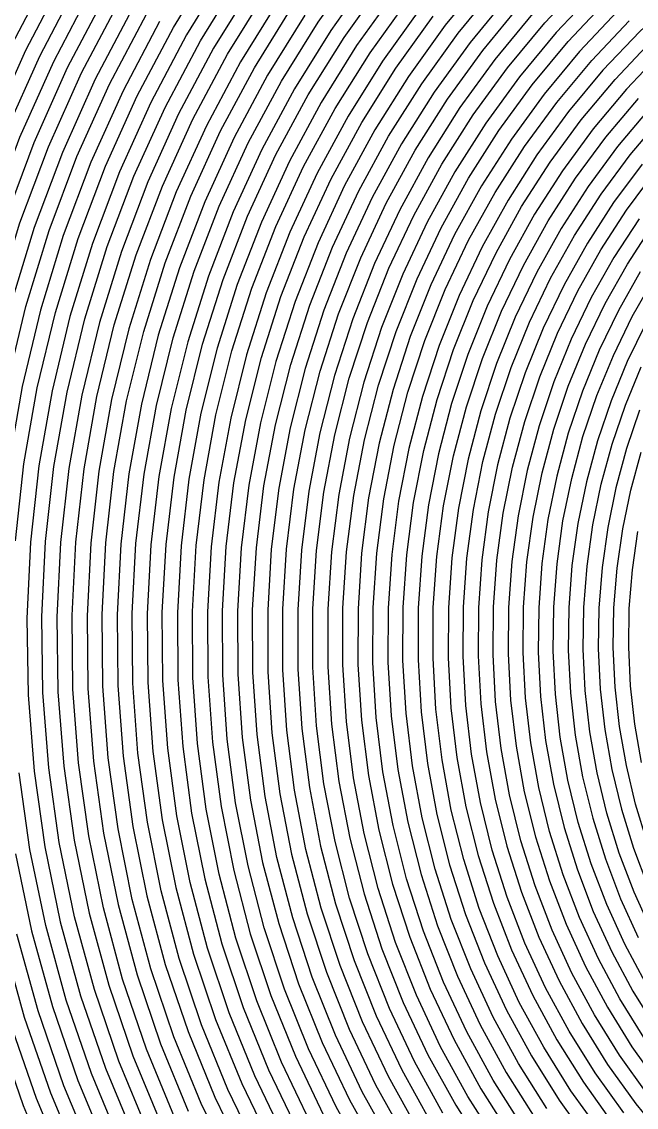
# Model space of a CAD drawing. Header units: metres. Extents: x -61 to 61, y -61 to 61.
# Drawn here: x -40.66 to -20.24, y -15.79 to 20.33 of the extents above; entities that cross this region are included whole.
import ezdxf

# ---------------------------------------------------------------- set-up
doc = ezdxf.new("R2010")
doc.units = ezdxf.units.M
doc.header["$MEASUREMENT"] = 0
doc.layers.add('2', color=7, linetype='Continuous')

msp = doc.modelspace()

# ---------------------------------------------------------------- linework, layer by layer
at = {"layer": '2', "color": 7}
for points in [[(-39.691, 22.08, 0), (-41.009, 19.548, 0), (-42.165, 16.937, 0), (-43.155, 14.259, 0), (-43.975, 11.523, 0), (-44.621, 8.74, 0), (-45.092, 5.922, 0), (-45.385, 3.079, 0), (-45.499, 0.222, 0), (-45.433, -2.636, 0), (-45.187, -5.486, 0), (-44.764, -8.314, 0), (-44.163, -11.112, 0), (-43.387, -13.867, 0), (-42.44, -16.568, 0), (-41.325, -19.205, 0), (-40.046, -21.767, 0), (-38.608, -24.244, 0), (-37.017, -26.627, 0), (-35.28, -28.906, 0), (-33.402, -31.071, 0), (-31.392, -33.115, 0), (-29.256, -35.029, 0)], [(-40.874, 3.06, 0), (-40.591, 5.619, 0), (-40.148, 8.156, 0), (-39.547, 10.658, 0), (-38.79, 13.118, 0), (-37.88, 15.524, 0), (-36.822, 17.868, 0), (-35.618, 20.141, 0), (-34.274, 22.332, 0)], [(-33.855, 22.059, 0), (-35.183, 19.895, 0), (-36.372, 17.65, 0), (-37.418, 15.335, 0), (-38.316, 12.958, 0), (-39.064, 10.528, 0), (-39.658, 8.056, 0), (-40.096, 5.551, 0), (-40.375, 3.022, 0), (-40.495, 0.481, 0), (-40.455, -2.064, 0), (-40.256, -4.602, 0), (-39.897, -7.123, 0), (-39.381, -9.617, 0), (-38.709, -12.074, 0), (-37.883, -14.485, 0), (-36.908, -16.84, 0)], [(-32.796, -17.296, 0), (-33.808, -15.198, 0), (-34.687, -13.041, 0), (-35.428, -10.834, 0), (-36.028, -8.585, 0), (-36.487, -6.304, 0), (-36.801, -3.999, 0), (-36.969, -1.679, 0), (-36.992, 0.646, 0), (-36.868, 2.967, 0), (-36.599, 5.275, 0), (-36.186, 7.561, 0), (-35.63, 9.816, 0), (-34.933, 12.031, 0), (-34.1, 14.198, 0), (-33.132, 16.307, 0), (-32.033, 18.351, 0), (-30.809, 20.321, 0), (-29.464, 22.21, 0)], [(-28.984, -34.604, 0), (-31.093, -32.708, 0), (-33.079, -30.684, 0), (-34.933, -28.54, 0), (-36.648, -26.284, 0), (-38.218, -23.925, 0), (-39.636, -21.473, 0), (-40.898, -18.937, 0), (-41.997, -16.327, 0), (-42.93, -13.654, 0), (-43.693, -10.929, 0), (-44.283, -8.161, 0), (-44.698, -5.363, 0), (-44.937, -2.544, 0), (-44.998, 0.283, 0), (-44.882, 3.108, 0), (-44.588, 5.919, 0), (-44.118, 8.706, 0), (-43.475, 11.457, 0), (-42.66, 14.161, 0), (-41.677, 16.809, 0), (-40.53, 19.389, 0), (-39.224, 21.891, 0)], [(-36.476, -16.581, 0), (-37.436, -14.254, 0), (-38.248, -11.872, 0), (-38.908, -9.444, 0), (-39.415, -6.98, 0), (-39.765, -4.49, 0), (-39.959, -1.983, 0), (-39.994, 0.531, 0), (-39.872, 3.041, 0), (-39.593, 5.537, 0), (-39.157, 8.011, 0), (-38.567, 10.452, 0), (-37.825, 12.85, 0), (-36.934, 15.197, 0), (-35.897, 17.482, 0), (-34.72, 19.697, 0), (-33.406, 21.833, 0)], [(-29.065, 21.909, 0), (-30.392, 20.045, 0), (-31.599, 18.102, 0), (-32.683, 16.086, 0), (-33.638, 14.006, 0), (-34.461, 11.869, 0), (-35.148, 9.684, 0), (-35.696, 7.459, 0), (-36.104, 5.204, 0), (-36.37, 2.927, 0), (-36.492, 0.637, 0), (-36.47, -1.656, 0), (-36.304, -3.945, 0), (-35.994, -6.219, 0), (-35.542, -8.469, 0), (-34.95, -10.688, 0), (-34.219, -12.865, 0), (-33.352, -14.993, 0), (-32.354, -17.063, 0)], [(-25.255, 21.837, 0), (-26.584, 20.214, 0), (-27.81, 18.51, 0), (-28.926, 16.732, 0), (-29.929, 14.887, 0), (-30.814, 12.981, 0), (-31.578, 11.024, 0), (-32.217, 9.022, 0), (-32.73, 6.982, 0), (-33.114, 4.915, 0), (-33.367, 2.826, 0), (-33.489, 0.725, 0), (-33.478, -1.38, 0), (-33.335, -3.481, 0), (-33.061, -5.569, 0), (-32.655, -7.637, 0), (-32.121, -9.676, 0), (-31.459, -11.677, 0), (-30.673, -13.634, 0), (-29.765, -15.538, 0), (-28.739, -17.382, 0)], [(-26.666, -15.976, 0), (-27.608, -14.266, 0), (-28.44, -12.499, 0), (-29.16, -10.685, 0), (-29.764, -8.83, 0), (-30.25, -6.941, 0), (-30.616, -5.026, 0), (-30.861, -3.092, 0), (-30.985, -1.147, 0), (-30.986, 0.801, 0), (-30.864, 2.744, 0), (-30.621, 4.676, 0), (-30.257, 6.588, 0), (-29.774, 8.472, 0), (-29.174, 10.322, 0), (-28.459, 12.13, 0), (-27.632, 13.889, 0), (-26.696, 15.592, 0), (-25.656, 17.232, 0), (-24.515, 18.803, 0), (-23.278, 20.299, 0), (-21.95, 21.714, 0)], [(-38.787, 21.648, 0), (-40.079, 19.173, 0), (-41.213, 16.622, 0), (-42.185, 14.004, 0), (-42.991, 11.329, 0), (-43.628, 8.609, 0), (-44.092, 5.853, 0), (-44.383, 3.073, 0), (-44.498, 0.28, 0), (-44.438, -2.516, 0), (-44.202, -5.303, 0), (-43.792, -8.071, 0), (-43.208, -10.807, 0), (-42.453, -13.503, 0), (-41.531, -16.146, 0), (-40.444, -18.727, 0), (-39.197, -21.235, 0), (-37.794, -23.66, 0), (-36.242, -25.992, 0), (-34.546, -28.224, 0), (-32.712, -30.344, 0), (-30.749, -32.346, 0), (-28.663, -34.221, 0)], [(-26.216, -35.522, 0), (-28.389, -33.798, 0), (-30.449, -31.941, 0), (-32.387, -29.959, 0), (-34.197, -27.859, 0), (-35.871, -25.651, 0), (-37.403, -23.342, 0), (-38.786, -20.942, 0), (-40.016, -18.461, 0), (-41.087, -15.907, 0), (-41.995, -13.293, 0), (-42.737, -10.626, 0), (-43.311, -7.92, 0), (-43.713, -5.183, 0), (-43.942, -2.426, 0), (-43.997, 0.338, 0), (-43.879, 3.1, 0), (-43.588, 5.848, 0), (-43.125, 8.572, 0), (-42.492, 11.261, 0), (-41.691, 13.904, 0), (-40.726, 16.492, 0), (-39.601, 19.013, 0), (-38.32, 21.457, 0)], [(-32.987, 21.56, 0), (-34.285, 19.45, 0), (-35.448, 17.263, 0), (-36.471, 15.006, 0), (-37.351, 12.689, 0), (-38.084, 10.321, 0), (-38.667, 7.911, 0), (-39.097, 5.468, 0), (-39.374, 3.003, 0), (-39.494, 0.524, 0), (-39.459, -1.958, 0), (-39.268, -4.433, 0), (-38.922, -6.893, 0), (-38.422, -9.326, 0), (-37.77, -11.724, 0), (-36.969, -14.076, 0), (-36.021, -16.374, 0)], [(-35.588, -16.118, 0), (-36.521, -13.847, 0), (-37.309, -11.523, 0), (-37.949, -9.155, 0), (-38.439, -6.752, 0), (-38.777, -4.323, 0), (-38.962, -1.879, 0), (-38.993, 0.572, 0), (-38.871, 3.019, 0), (-38.594, 5.453, 0), (-38.166, 7.864, 0), (-37.587, 10.243, 0), (-36.86, 12.58, 0), (-35.988, 14.866, 0), (-34.974, 17.093, 0), (-33.823, 19.251, 0), (-32.539, 21.331, 0)], [(-31.935, -16.785, 0), (-32.917, -14.742, 0), (-33.768, -12.642, 0), (-34.486, -10.493, 0), (-35.067, -8.304, 0), (-35.51, -6.084, 0), (-35.812, -3.841, 0), (-35.972, -1.584, 0), (-35.991, 0.679, 0), (-35.867, 2.937, 0), (-35.602, 5.182, 0), (-35.196, 7.406, 0), (-34.652, 9.599, 0), (-33.971, 11.753, 0), (-33.157, 13.86, 0), (-32.212, 15.91, 0), (-31.14, 17.897, 0), (-29.947, 19.812, 0), (-28.635, 21.647, 0)], [(-28.236, 21.346, 0), (-29.53, 19.536, 0), (-30.707, 17.648, 0), (-31.764, 15.689, 0), (-32.696, 13.667, 0), (-33.499, 11.59, 0), (-34.17, 9.466, 0), (-34.707, 7.303, 0), (-35.107, 5.11, 0), (-35.369, 2.896, 0), (-35.491, 0.669, 0), (-35.473, -1.562, 0), (-35.314, -3.787, 0), (-35.017, -5.999, 0), (-34.581, -8.189, 0), (-34.008, -10.348, 0), (-33.3, -12.467, 0), (-32.46, -14.537, 0), (-31.492, -16.552, 0)], [(-28.335, -17.084, 0), (-29.343, -15.266, 0), (-30.234, -13.389, 0), (-31.006, -11.46, 0), (-31.655, -9.487, 0), (-32.179, -7.478, 0), (-32.575, -5.441, 0), (-32.843, -3.383, 0), (-32.98, -1.313, 0), (-32.988, 0.76, 0), (-32.865, 2.83, 0), (-32.612, 4.887, 0), (-32.231, 6.923, 0), (-31.723, 8.931, 0), (-31.09, 10.902, 0), (-30.335, 12.83, 0), (-29.46, 14.705, 0), (-28.47, 16.521, 0), (-27.368, 18.271, 0), (-26.158, 19.948, 0), (-24.846, 21.545, 0)], [(-21.595, 21.362, 0), (-22.901, 19.971, 0), (-24.118, 18.499, 0), (-25.241, 16.953, 0), (-26.264, 15.34, 0), (-27.185, 13.664, 0), (-27.999, 11.934, 0), (-28.702, 10.155, 0), (-29.293, 8.335, 0), (-29.769, 6.481, 0), (-30.127, 4.6, 0), (-30.366, 2.7, 0), (-30.486, 0.788, 0), (-30.485, -1.129, 0), (-30.364, -3.042, 0), (-30.123, -4.945, 0), (-29.762, -6.829, 0), (-29.284, -8.688, 0), (-28.69, -10.513, 0), (-27.983, -12.298, 0), (-27.164, -14.036, 0), (-26.237, -15.719, 0), (-25.207, -17.342, 0)], [(-37.884, 21.213, 0), (-39.15, 18.796, 0), (-40.263, 16.304, 0), (-41.217, 13.746, 0), (-42.009, 11.133, 0), (-42.635, 8.475, 0), (-43.093, 5.782, 0), (-43.381, 3.065, 0), (-43.497, 0.334, 0), (-43.443, -2.399, 0), (-43.216, -5.124, 0), (-42.819, -7.83, 0), (-42.252, -10.506, 0), (-41.519, -13.142, 0), (-40.621, -15.727, 0), (-39.562, -18.251, 0), (-38.346, -20.705, 0), (-36.979, -23.077, 0), (-35.464, -25.36, 0), (-33.809, -27.544, 0), (-32.02, -29.619, 0), (-30.104, -31.579, 0), (-28.067, -33.415, 0), (-25.919, -35.12, 0)], [(-25.671, -34.682, 0), (-27.792, -32.993, 0), (-29.802, -31.175, 0), (-31.694, -29.235, 0), (-33.46, -27.181, 0), (-35.093, -25.02, 0), (-36.586, -22.761, 0), (-37.935, -20.414, 0), (-39.133, -17.987, 0), (-40.176, -15.49, 0), (-41.06, -12.933, 0), (-41.781, -10.327, 0), (-42.338, -7.681, 0), (-42.726, -5.005, 0), (-42.946, -2.311, 0), (-42.997, 0.39, 0), (-42.877, 3.089, 0), (-42.589, 5.775, 0), (-42.132, 8.436, 0), (-41.51, 11.063, 0), (-40.723, 13.645, 0), (-39.777, 16.172, 0), (-38.674, 18.634, 0), (-37.418, 21.021, 0)], [(-32.121, 21.057, 0), (-33.389, 19.003, 0), (-34.525, 16.873, 0), (-35.526, 14.675, 0), (-36.387, 12.418, 0), (-37.105, 10.111, 0), (-37.676, 7.763, 0), (-38.099, 5.383, 0), (-38.372, 2.98, 0), (-38.494, 0.565, 0), (-38.463, -1.855, 0), (-38.281, -4.268, 0), (-37.947, -6.665, 0), (-37.463, -9.038, 0), (-36.831, -11.376, 0), (-36.053, -13.67, 0), (-35.133, -15.911, 0)], [(-31.072, -16.276, 0), (-32.024, -14.288, 0), (-32.849, -12.245, 0), (-33.543, -10.155, 0), (-34.105, -8.026, 0), (-34.532, -5.867, 0), (-34.822, -3.685, 0), (-34.975, -1.491, 0), (-34.99, 0.709, 0), (-34.866, 2.904, 0), (-34.605, 5.086, 0), (-34.207, 7.248, 0), (-33.675, 9.379, 0), (-33.01, 11.472, 0), (-32.215, 13.519, 0), (-31.294, 15.511, 0), (-30.249, 17.441, 0), (-29.086, 19.301, 0), (-27.808, 21.083, 0)], [(-24.469, 21.217, 0), (-25.761, 19.645, 0), (-26.952, 17.993, 0), (-28.037, 16.27, 0), (-29.013, 14.482, 0), (-29.874, 12.635, 0), (-30.618, 10.737, 0), (-31.242, 8.796, 0), (-31.742, 6.818, 0), (-32.118, 4.813, 0), (-32.367, 2.787, 0), (-32.488, 0.749, 0), (-32.481, -1.293, 0), (-32.345, -3.332, 0), (-32.082, -5.358, 0), (-31.692, -7.365, 0), (-31.176, -9.344, 0), (-30.537, -11.287, 0), (-29.777, -13.186, 0), (-28.899, -15.035, 0), (-27.906, -16.826, 0)], [(-24.818, -17.024, 0), (-25.83, -15.426, 0), (-26.739, -13.769, 0), (-27.542, -12.059, 0), (-28.235, -10.302, 0), (-28.817, -8.505, 0), (-29.284, -6.676, 0), (-29.636, -4.822, 0), (-29.87, -2.951, 0), (-29.987, -1.068, 0), (-29.985, 0.817, 0), (-29.864, 2.697, 0), (-29.626, 4.566, 0), (-29.271, 6.416, 0), (-28.8, 8.239, 0), (-28.217, 10.028, 0), (-27.522, 11.776, 0), (-26.719, 13.477, 0), (-25.811, 15.123, 0), (-24.802, 16.709, 0), (-23.696, 18.228, 0), (-22.497, 19.673, 0), (-21.21, 21.04, 0)], [(-18.814, 21.228, 0), (-20.117, 20.012, 0), (-21.342, 18.715, 0), (-22.483, 17.344, 0), (-23.536, 15.904, 0), (-24.497, 14.399, 0), (-25.362, 12.837, 0), (-26.127, 11.223, 0), (-26.79, 9.563, 0), (-27.347, 7.864, 0), (-27.797, 6.133, 0), (-28.137, 4.377, 0), (-28.366, 2.602, 0), (-28.484, 0.816, 0), (-28.489, -0.975, 0), (-28.381, -2.763, 0), (-28.162, -4.542, 0), (-27.83, -6.304, 0), (-27.389, -8.042, 0), (-26.839, -9.75, 0), (-26.183, -11.42, 0), (-25.423, -13.047, 0), (-24.562, -14.623, 0), (-23.604, -16.142, 0)], [(-36.982, 20.776, 0), (-38.223, 18.417, 0), (-39.314, 15.984, 0), (-40.249, 13.486, 0), (-41.026, 10.934, 0), (-41.642, 8.338, 0), (-42.093, 5.707, 0), (-42.379, 3.053, 0), (-42.497, 0.386, 0), (-42.447, -2.285, 0), (-42.23, -4.947, 0), (-41.846, -7.591, 0), (-41.296, -10.207, 0), (-40.583, -12.783, 0), (-39.709, -15.31, 0), (-38.678, -17.778, 0), (-37.494, -20.177, 0), (-36.162, -22.497, 0), (-34.685, -24.73, 0), (-33.072, -26.866, 0), (-31.326, -28.896, 0), (-29.457, -30.814, 0), (-27.47, -32.611, 0), (-25.373, -34.28, 0)], [(-33.656, -17.809, 0), (-34.699, -15.656, 0), (-35.604, -13.443, 0), (-36.369, -11.177, 0), (-36.989, -8.869, 0), (-37.463, -6.526, 0), (-37.789, -4.16, 0), (-37.966, -1.778, 0), (-37.993, 0.61, 0), (-37.869, 2.994, 0), (-37.597, 5.365, 0), (-37.176, 7.714, 0), (-36.608, 10.031, 0), (-35.896, 12.307, 0), (-35.043, 14.533, 0), (-34.052, 16.701, 0), (-32.928, 18.802, 0), (-31.673, 20.827, 0)], [(-27.41, 20.781, 0), (-28.669, 19.024, 0), (-29.816, 17.191, 0), (-30.846, 15.289, 0), (-31.754, 13.325, 0), (-32.538, 11.308, 0), (-33.193, 9.245, 0), (-33.718, 7.144, 0), (-34.11, 5.014, 0), (-34.368, 2.862, 0), (-34.49, 0.699, 0), (-34.475, -1.469, 0), (-34.325, -3.633, 0), (-34.039, -5.783, 0), (-33.618, -7.912, 0), (-33.065, -10.01, 0), (-32.38, -12.071, 0), (-31.567, -14.085, 0), (-30.629, -16.044, 0)], [(-27.501, -16.529, 0), (-28.476, -14.764, 0), (-29.338, -12.943, 0), (-30.084, -11.071, 0), (-30.71, -9.157, 0), (-31.215, -7.208, 0), (-31.596, -5.232, 0), (-31.852, -3.236, 0), (-31.983, -1.229, 0), (-31.987, 0.782, 0), (-31.864, 2.788, 0), (-31.616, 4.783, 0), (-31.244, 6.757, 0), (-30.748, 8.703, 0), (-30.131, 10.614, 0), (-29.396, 12.481, 0), (-28.545, 14.298, 0), (-27.582, 16.058, 0), (-26.511, 17.753, 0), (-25.336, 19.377, 0), (-24.061, 20.923, 0)], [(-23.684, 20.595, 0), (-24.939, 19.073, 0), (-26.096, 17.474, 0), (-27.15, 15.806, 0), (-28.098, 14.074, 0), (-28.936, 12.286, 0), (-29.66, 10.447, 0), (-30.267, 8.567, 0), (-30.755, 6.651, 0), (-31.122, 4.708, 0), (-31.366, 2.745, 0), (-31.487, 0.77, 0), (-31.483, -1.21, 0), (-31.355, -3.186, 0), (-31.103, -5.15, 0), (-30.727, -7.096, 0), (-30.231, -9.014, 0), (-29.614, -10.899, 0), (-28.881, -12.741, 0), (-28.032, -14.534, 0), (-27.073, -16.271, 0)], [(-20.855, 20.688, 0), (-22.121, 19.344, 0), (-23.3, 17.923, 0), (-24.388, 16.43, 0), (-25.38, 14.871, 0), (-26.273, 13.252, 0), (-27.062, 11.579, 0), (-27.746, 9.86, 0), (-28.32, 8.101, 0), (-28.782, 6.309, 0), (-29.132, 4.49, 0), (-29.366, 2.652, 0), (-29.485, 0.803, 0), (-29.487, -1.051, 0), (-29.373, -2.901, 0), (-29.142, -4.742, 0), (-28.797, -6.565, 0), (-28.337, -8.364, 0), (-27.765, -10.13, 0), (-27.084, -11.858, 0), (-26.294, -13.54, 0), (-25.401, -15.17, 0), (-24.406, -16.741, 0)], [(-23.213, -15.827, 0), (-24.152, -14.333, 0), (-24.996, -12.783, 0), (-25.74, -11.184, 0), (-26.383, -9.542, 0), (-26.92, -7.864, 0), (-27.351, -6.155, 0), (-27.674, -4.424, 0), (-27.887, -2.676, 0), (-27.99, -0.919, 0), (-27.983, 0.84, 0), (-27.865, 2.595, 0), (-27.637, 4.339, 0), (-27.3, 6.064, 0), (-26.856, 7.763, 0), (-26.306, 9.431, 0), (-25.652, 11.061, 0), (-24.898, 12.646, 0), (-24.046, 14.179, 0), (-23.1, 15.656, 0), (-22.063, 17.07, 0), (-20.94, 18.415, 0), (-19.735, 19.687, 0), (-18.453, 20.88, 0)], [(-41.14, 8.297, 0), (-40.528, 10.862, 0), (-39.756, 13.383, 0), (-38.828, 15.849, 0), (-37.747, 18.252, 0), (-36.517, 20.582, 0)], [(-36.082, 20.337, 0), (-37.297, 18.035, 0), (-38.365, 15.66, 0), (-39.282, 13.223, 0), (-40.045, 10.733, 0), (-40.65, 8.198, 0), (-41.094, 5.63, 0)], [(-31.256, 20.552, 0), (-32.493, 18.554, 0), (-33.603, 16.481, 0), (-34.581, 14.342, 0), (-35.423, 12.145, 0), (-36.126, 9.899, 0), (-36.686, 7.612, 0), (-37.102, 5.295, 0), (-37.371, 2.955, 0), (-37.493, 0.602, 0), (-37.466, -1.754, 0), (-37.292, -4.105, 0), (-36.971, -6.441, 0), (-36.503, -8.752, 0), (-35.891, -11.03, 0), (-35.136, -13.266, 0), (-34.243, -15.451, 0), (-33.214, -17.576, 0)], [(-29.167, -17.641, 0), (-30.208, -15.77, 0), (-31.13, -13.837, 0), (-31.928, -11.851, 0), (-32.6, -9.82, 0), (-33.142, -7.751, 0), (-33.554, -5.652, 0), (-33.833, -3.533, 0), (-33.978, -1.401, 0), (-33.989, 0.736, 0), (-33.865, 2.868, 0), (-33.608, 4.988, 0), (-33.219, 7.087, 0), (-32.699, 9.156, 0), (-32.05, 11.189, 0), (-31.274, 13.176, 0), (-30.376, 15.109, 0), (-29.359, 16.982, 0), (-28.226, 18.787, 0), (-26.982, 20.517, 0)], [(-24.016, -16.424, 0), (-24.992, -14.879, 0), (-25.868, -13.275, 0), (-26.642, -11.62, 0), (-27.309, -9.921, 0), (-27.869, -8.183, 0), (-28.318, -6.414, 0), (-28.655, -4.622, 0), (-28.879, -2.812, 0), (-28.988, -0.992, 0), (-28.984, 0.83, 0), (-28.864, 2.648, 0), (-28.631, 4.454, 0), (-28.285, 6.241, 0), (-27.828, 8.002, 0), (-27.261, 9.731, 0), (-26.587, 11.42, 0), (-25.808, 13.063, 0), (-24.928, 14.653, 0), (-23.95, 16.184, 0), (-22.879, 17.65, 0), (-21.717, 19.045, 0), (-20.471, 20.364, 0)], [(-19.381, 19.334, 0), (-20.564, 18.085, 0), (-21.667, 16.764, 0), (-22.686, 15.375, 0), (-23.615, 13.925, 0), (-24.452, 12.419, 0), (-25.193, 10.863, 0), (-25.835, 9.263, 0), (-26.375, 7.625, 0), (-26.812, 5.955, 0), (-27.143, 4.261, 0), (-27.367, 2.549, 0), (-27.483, 0.825, 0), (-27.49, -0.903, 0), (-27.389, -2.628, 0), (-27.18, -4.345, 0), (-26.863, -6.045, 0), (-26.44, -7.723, 0), (-25.912, -9.372, 0), (-25.282, -10.985, 0), (-24.551, -12.556, 0), (-23.722, -14.078, 0), (-22.8, -15.546, 0), (-21.786, -16.953, 0)], [(-21.415, -16.616, 0), (-22.408, -15.233, 0), (-23.312, -13.79, 0), (-24.123, -12.294, 0), (-24.838, -10.751, 0), (-25.455, -9.167, 0), (-25.971, -7.547, 0), (-26.384, -5.899, 0), (-26.692, -4.229, 0), (-26.895, -2.543, 0), (-26.992, -0.848, 0), (-26.982, 0.848, 0), (-26.865, 2.54, 0), (-26.643, 4.221, 0), (-26.315, 5.884, 0), (-25.884, 7.522, 0), (-25.351, 9.129, 0), (-24.719, 10.699, 0), (-23.989, 12.226, 0), (-23.165, 13.704, 0), (-22.251, 15.126, 0), (-21.249, 16.487, 0), (-20.164, 17.783, 0)], [(-19.789, 17.452, 0), (-20.854, 16.181, 0), (-21.837, 14.845, 0), (-22.735, 13.449, 0), (-23.544, 11.999, 0), (-24.26, 10.501, 0), (-24.881, 8.96, 0), (-25.404, 7.382, 0), (-25.827, 5.774, 0), (-26.149, 4.143, 0), (-26.367, 2.493, 0), (-26.482, 0.832, 0), (-26.492, -0.833, 0), (-26.397, -2.496, 0), (-26.198, -4.15, 0), (-25.896, -5.79, 0), (-25.491, -7.407, 0), (-24.984, -8.997, 0), (-24.379, -10.552, 0), (-23.677, -12.067, 0), (-22.881, -13.536, 0), (-21.994, -14.952, 0), (-21.02, -16.309, 0)], [(-20.647, -15.974, 0), (-21.601, -14.64, 0), (-22.469, -13.25, 0), (-23.248, -11.808, 0), (-23.935, -10.32, 0), (-24.526, -8.793, 0), (-25.02, -7.233, 0), (-25.415, -5.645, 0), (-25.71, -4.036, 0), (-25.903, -2.413, 0), (-25.993, -0.781, 0), (-25.981, 0.853, 0), (-25.866, 2.482, 0), (-25.649, 4.1, 0), (-25.331, 5.701, 0), (-24.914, 7.278, 0), (-24.398, 8.824, 0), (-23.786, 10.335, 0), (-23.081, 11.804, 0), (-22.286, 13.225, 0), (-21.403, 14.593, 0), (-20.436, 15.903, 0), (-19.39, 17.148, 0)], [(-20.042, 15.596, 0), (-20.99, 14.312, 0), (-21.856, 12.97, 0), (-22.636, 11.577, 0), (-23.328, 10.136, 0), (-23.928, 8.654, 0), (-24.434, 7.137, 0), (-24.843, 5.591, 0), (-25.155, 4.021, 0), (-25.368, 2.434, 0), (-25.481, 0.837, 0), (-25.493, -0.766, 0), (-25.405, -2.366, 0), (-25.216, -3.959, 0), (-24.927, -5.537, 0), (-24.54, -7.094, 0), (-24.055, -8.625, 0), (-23.475, -10.122, 0), (-22.802, -11.581, 0), (-22.039, -12.996, 0), (-21.187, -14.36, 0), (-20.251, -15.668, 0), (-19.235, -16.916, 0)], [(-19.877, -15.334, 0), (-20.793, -14.05, 0), (-21.625, -12.711, 0), (-22.372, -11.324, 0), (-23.03, -9.892, 0), (-23.596, -8.423, 0), (-24.069, -6.922, 0), (-24.447, -5.394, 0), (-24.727, -3.847, 0), (-24.91, -2.285, 0), (-24.994, -0.716, 0), (-24.98, 0.855, 0), (-24.867, 2.421, 0), (-24.656, 3.977, 0), (-24.348, 5.515, 0), (-23.944, 7.031, 0), (-23.445, 8.517, 0), (-22.855, 9.969, 0), (-22.175, 11.38, 0), (-21.408, 12.745, 0), (-20.557, 14.059, 0), (-19.626, 15.316, 0)], [(-20.144, 13.776, 0), (-20.978, 12.489, 0), (-21.73, 11.152, 0), (-22.397, 9.769, 0), (-22.976, 8.346, 0), (-23.464, 6.89, 0), (-23.86, 5.405, 0), (-24.162, 3.897, 0), (-24.369, 2.373, 0), (-24.48, 0.838, 0), (-24.495, -0.701, 0), (-24.412, -2.239, 0), (-24.233, -3.77, 0), (-23.958, -5.286, 0), (-23.589, -6.783, 0), (-23.125, -8.255, 0), (-22.571, -9.695, 0), (-21.926, -11.098, 0), (-21.194, -12.458, 0), (-20.378, -13.77, 0), (-19.481, -15.029, 0)], [(-19.983, -13.462, 0), (-20.78, -12.175, 0), (-21.495, -10.842, 0), (-22.124, -9.466, 0), (-22.666, -8.055, 0), (-23.117, -6.613, 0), (-23.477, -5.146, 0), (-23.744, -3.66, 0), (-23.917, -2.16, 0), (-23.995, -0.654, 0), (-23.979, 0.854, 0), (-23.868, 2.358, 0), (-23.663, 3.85, 0), (-23.365, 5.327, 0), (-22.975, 6.781, 0), (-22.494, 8.207, 0), (-21.925, 9.599, 0), (-21.27, 10.953, 0), (-20.531, 12.262, 0), (-19.713, 13.522, 0)], [(-20.102, 12.006, 0), (-20.825, 10.724, 0), (-21.467, 9.399, 0), (-22.024, 8.036, 0), (-22.495, 6.639, 0), (-22.877, 5.216, 0), (-23.17, 3.77, 0), (-23.371, 2.308, 0), (-23.479, 0.837, 0), (-23.496, -0.64, 0), (-23.419, -2.115, 0), (-23.25, -3.583, 0), (-22.989, -5.039, 0), (-22.636, -6.475, 0), (-22.194, -7.888, 0), (-21.664, -9.27, 0), (-21.048, -10.617, 0), (-20.349, -11.923, 0), (-19.568, -13.183, 0)], [(-19.933, -11.642, 0), (-20.616, -10.363, 0), (-21.217, -9.043, 0), (-21.734, -7.69, 0), (-22.164, -6.307, 0), (-22.507, -4.9, 0), (-22.76, -3.475, 0), (-22.924, -2.038, 0), (-22.996, -0.594, 0), (-22.978, 0.851, 0), (-22.87, 2.291, 0), (-22.671, 3.721, 0), (-22.382, 5.136, 0), (-22.006, 6.528, 0), (-21.543, 7.894, 0), (-20.996, 9.228, 0), (-20.366, 10.523, 0), (-19.656, 11.777, 0)], [(-19.922, 10.294, 0), (-20.538, 9.026, 0), (-21.074, 7.722, 0), (-21.527, 6.386, 0), (-21.895, 5.024, 0), (-22.177, 3.64, 0), (-22.372, 2.241, 0), (-22.479, 0.832, 0), (-22.497, -0.581, 0), (-22.426, -1.994, 0), (-22.266, -3.4, 0), (-22.018, -4.794, 0), (-21.683, -6.17, 0), (-21.263, -7.523, 0), (-20.757, -8.847, 0), (-20.17, -10.138, 0)], [(-19.736, -9.886, 0), (-20.309, -8.623, 0), (-20.801, -7.327, 0), (-21.211, -6.003, 0), (-21.536, -4.657, 0), (-21.776, -3.294, 0), (-21.93, -1.919, 0), (-21.997, -0.538, 0), (-21.978, 0.844, 0), (-21.871, 2.222, 0), (-21.679, 3.59, 0), (-21.401, 4.942, 0), (-21.038, 6.273, 0), (-20.594, 7.579, 0), (-20.068, 8.853, 0)], [(-20.124, 7.406, 0), (-20.559, 6.13, 0), (-20.914, 4.829, 0), (-21.185, 3.508, 0), (-21.374, 2.172, 0), (-21.478, 0.825, 0), (-21.497, -0.526, 0), (-21.432, -1.875, 0), (-21.282, -3.219, 0), (-21.047, -4.552, 0), (-20.73, -5.867, 0), (-20.33, -7.161, 0), (-19.849, -8.427, 0)], [(-19.868, -6.967, 0), (-20.256, -5.703, 0), (-20.565, -4.417, 0), (-20.792, -3.115, 0), (-20.936, -1.803, 0), (-20.998, -0.484, 0), (-20.977, 0.835, 0), (-20.873, 2.15, 0), (-20.687, 3.455, 0), (-20.42, 4.745, 0), (-20.072, 6.016, 0)], [(-20.194, 3.373, 0), (-20.376, 2.099, 0), (-20.477, 0.815, 0), (-20.498, -0.472, 0), (-20.438, -1.76, 0), (-20.297, -3.041, 0), (-20.076, -4.312, 0)], [(-22.457, -34.492, 0), (-24.573, -33.005, 0), (-26.591, -31.389, 0), (-28.503, -29.65, 0), (-30.301, -27.795, 0), (-31.979, -25.83, 0), (-33.53, -23.765, 0), (-34.948, -21.607, 0), (-36.227, -19.365, 0), (-37.363, -17.047, 0), (-38.35, -14.663, 0), (-39.186, -12.223, 0), (-39.867, -9.735, 0), (-40.39, -7.211, 0), (-40.753, -4.659, 0)], [(-40.872, -7.356, 0), (-40.339, -9.91, 0), (-39.646, -12.427, 0), (-38.797, -14.896, 0), (-37.794, -17.308, 0), (-36.641, -19.652, 0), (-35.343, -21.92, 0), (-33.905, -24.102, 0), (-32.332, -26.19, 0), (-30.63, -28.176, 0), (-28.807, -30.051, 0), (-26.87, -31.808, 0), (-24.825, -33.441, 0), (-22.681, -34.943, 0)], [(-22.953, -35.362, 0), (-25.123, -33.843, 0), (-27.192, -32.19, 0), (-29.153, -30.412, 0), (-30.998, -28.514, 0), (-32.72, -26.505, 0), (-34.312, -24.391, 0), (-35.768, -22.183, 0), (-37.082, -19.888, 0), (-38.248, -17.516, 0), (-39.264, -15.076, 0), (-40.123, -12.577, 0), (-40.824, -10.03, 0)]]:
    msp.add_polyline3d(points, dxfattribs=at)

doc.saveas('drawing.dxf')
